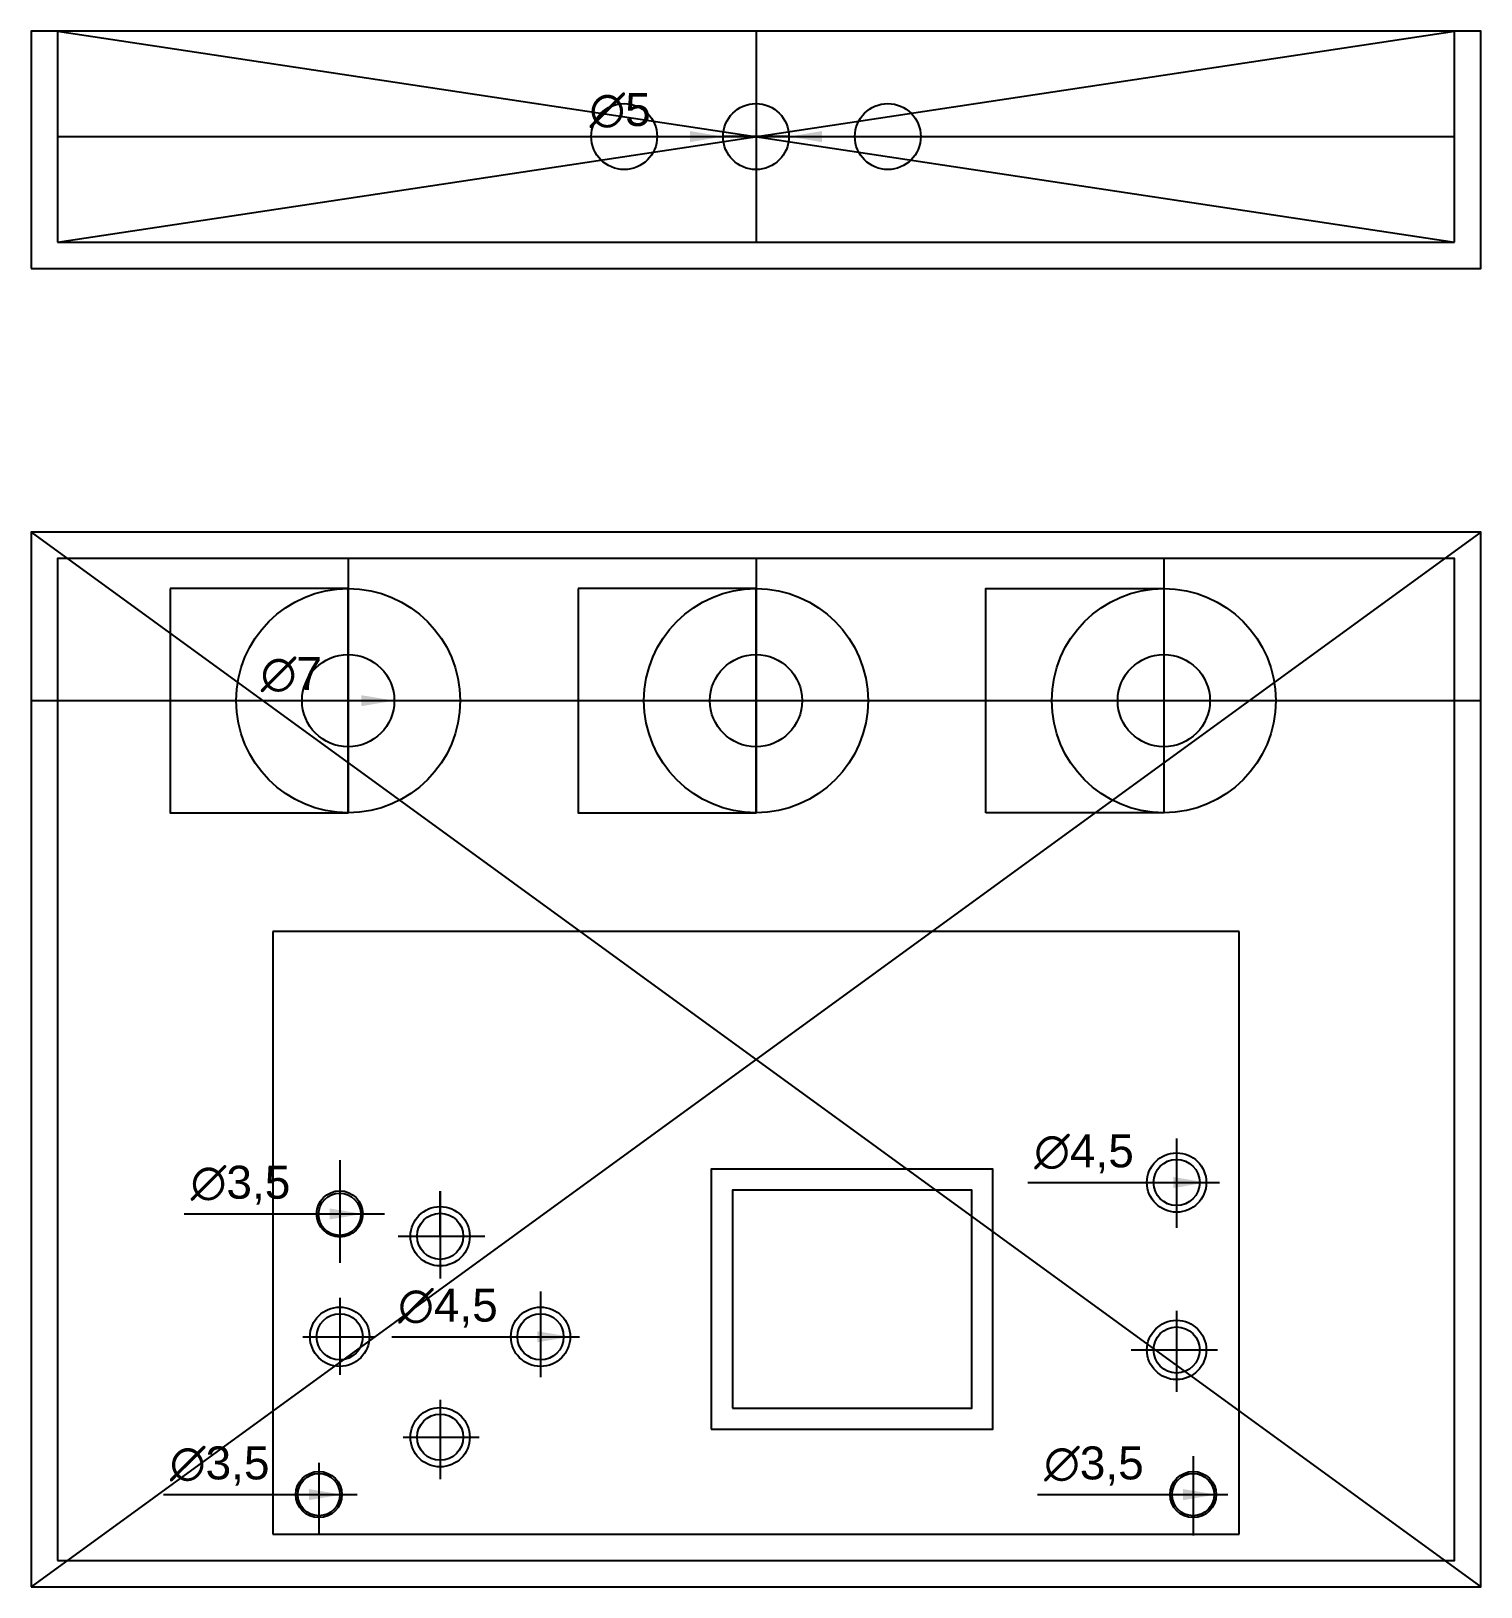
# Model space of a CAD drawing. Header units: millimetres. Extents: x 0 to 110, y 0 to 118.
import ezdxf

# ---------------------------------------------------------------- set-up
doc = ezdxf.new("R2010")
doc.units = ezdxf.units.MM
for name, color, linetype in [('20', 11, 'Continuous'), ('Case', 7, 'Continuous'), ('Guide', 41, 'Continuous'), ('Hole', 7, 'Continuous'), ('Line', 7, 'Continuous'), ('Parts', 131, 'Continuous')]:
    doc.layers.add(name, color=color, linetype=linetype)
doc.styles.get("Standard").update_dxf_attribs({"font": 'arial.ttf'})
doc.dimstyles.new('ISO-25', dxfattribs={"dimtxt": 2.5, "dimasz": 2.5, "dimexe": 1.25, "dimexo": 0.625, "dimtad": 1, "dimtxsty": 'Standard', "dimcen": 2.5, "dimadec": 0, "dimazin": 0, "dimtfac": 1, "dimtmove": 0, "dimatfit": 3, "dimfxl": 1, "dimarcsym": 0})

# ---------------------------------------------------------------- blocks, each defined once
blk = doc.blocks.new('*D10')
at = {"layer": 'Defpoints', "color": 0, "transparency": 16777216}
for p in [(36.4, 18.97), (40.9, 18.97)]:
    blk.add_point(p, dxfattribs=at)
at = {"layer": 'Line', "color": 0, "lineweight": -2, "transparency": 16777216}
blk.add_line((27.36, 18.97), (38.4, 18.97), dxfattribs=at)
at = {"layer": 'Line', "color": 0, "transparency": 16777216}
blk.add_solid([(38.4, 19.39), (38.4, 18.55), (40.9, 18.97)], dxfattribs=at)
at = {"layer": 'Line', "color": 0, "transparency": 16777216, "insert": (31.63, 21.14), "char_height": 2.5, "attachment_point": 5}
blk.add_mtext('∅4,5', dxfattribs=at)
blk = doc.blocks.new('*D11')
at = {"layer": 'Defpoints', "color": 0, "transparency": 16777216}
for p in [(84.66, 30.67), (89.16, 30.67)]:
    blk.add_point(p, dxfattribs=at)
at = {"layer": 'Line', "color": 0, "lineweight": -2, "transparency": 16777216}
blk.add_line((75.62, 30.67), (86.66, 30.67), dxfattribs=at)
at = {"layer": 'Line', "color": 0, "transparency": 16777216}
blk.add_solid([(86.66, 31.09), (86.66, 30.25), (89.16, 30.67)], dxfattribs=at)
at = {"layer": 'Line', "color": 0, "transparency": 16777216, "insert": (79.89, 32.84), "char_height": 2.5, "attachment_point": 5}
blk.add_mtext('∅4,5', dxfattribs=at)
blk = doc.blocks.new('*D12')
at = {"layer": 'Defpoints', "color": 0, "transparency": 16777216}
for p in [(52.5, 110), (57.5, 110), (20.56, 67.22), (27.56, 67.22)]:
    blk.add_point(p, dxfattribs=at)
at = {"layer": 'Hole', "color": 0, "lineweight": -2, "transparency": 16777216}
blk.add_line((16.95, 67.22), (25.06, 67.22), dxfattribs=at)
at = {"layer": 'Hole', "color": 0, "transparency": 16777216}
blk.add_solid([(25.06, 67.63), (25.06, 66.8), (27.56, 67.22)], dxfattribs=at)
at = {"layer": 'Line', "color": 0, "lineweight": -2, "transparency": 16777216}
for p, q in [((41.87, 110), (50, 110)), ((57.5, 110), (52.5, 110)), ((60, 110), (62.5, 110))]:
    blk.add_line(p, q, dxfattribs=at)
at = {"layer": 'Line', "color": 0, "transparency": 16777216}
for points in [[(50, 110.42), (50, 109.58), (52.5, 110)], [(60, 110.42), (60, 109.58), (57.5, 110)]]:
    blk.add_solid(points, dxfattribs=at)
at = {"layer": 'Hole', "color": 0, "transparency": 16777216, "insert": (19.75, 69.19), "char_height": 2.5, "attachment_point": 5}
blk.add_mtext('∅7', dxfattribs=at)
at = {"layer": 'Line', "color": 0, "transparency": 16777216, "insert": (44.69, 111.97), "char_height": 2.5, "attachment_point": 5}
blk.add_mtext('∅5', dxfattribs=at)
blk = doc.blocks.new('*D14')
at = {"layer": 'Defpoints', "color": 0, "transparency": 16777216}
for p in [(86.41, 7), (89.91, 7)]:
    blk.add_point(p, dxfattribs=at)
at = {"layer": 'Hole', "color": 0, "lineweight": -2, "transparency": 16777216}
blk.add_line((76.37, 7), (87.41, 7), dxfattribs=at)
at = {"layer": 'Hole', "color": 0, "transparency": 16777216}
blk.add_solid([(87.41, 7.42), (87.41, 6.58), (89.91, 7)], dxfattribs=at)
at = {"layer": 'Hole', "color": 0, "transparency": 16777216, "insert": (80.64, 9.17), "char_height": 2.5, "attachment_point": 5}
blk.add_mtext('∅3,5', dxfattribs=at)
blk = doc.blocks.new('*D15')
at = {"layer": 'Defpoints', "color": 0, "transparency": 16777216}
for p in [(20.08, 7), (23.58, 7)]:
    blk.add_point(p, dxfattribs=at)
at = {"layer": 'Hole', "color": 0, "lineweight": -2, "transparency": 16777216}
blk.add_line((10.04, 7), (21.08, 7), dxfattribs=at)
at = {"layer": 'Hole', "color": 0, "transparency": 16777216}
blk.add_solid([(21.08, 7.42), (21.08, 6.58), (23.58, 7)], dxfattribs=at)
at = {"layer": 'Hole', "color": 0, "transparency": 16777216, "insert": (14.31, 9.17), "char_height": 2.5, "attachment_point": 5}
blk.add_mtext('∅3,5', dxfattribs=at)
blk = doc.blocks.new('*D16')
at = {"layer": 'Defpoints', "color": 0, "transparency": 16777216}
for p in [(21.66, 28.29), (25.16, 28.29)]:
    blk.add_point(p, dxfattribs=at)
at = {"layer": 'Hole', "color": 0, "lineweight": -2, "transparency": 16777216}
blk.add_line((11.62, 28.29), (22.66, 28.29), dxfattribs=at)
at = {"layer": 'Hole', "color": 0, "transparency": 16777216}
blk.add_solid([(22.66, 28.7), (22.66, 27.87), (25.16, 28.29)], dxfattribs=at)
at = {"layer": 'Hole', "color": 0, "transparency": 16777216, "insert": (15.89, 30.46), "char_height": 2.5, "attachment_point": 5}
blk.add_mtext('∅3,5', dxfattribs=at)

msp = doc.modelspace()

# ---------------------------------------------------------------- linework, layer by layer
at = {"layer": '20'}
for p, q in [((91.665, 49.71), (18.335, 49.71)), ((18.335, 49.71), (18.335, 4)), ((91.665, 4), (91.665, 49.71)), ((18.335, 4), (91.665, 4))]:
    msp.add_line(p, q, dxfattribs=at)
at = {"layer": 'Case'}
for p, q in [((2, 118), (2, 102)), ((108, 102), (108, 118)), ((2, 102), (108, 102))]:
    msp.add_line(p, q, dxfattribs=at)
for points in [[(0, 100), (110, 100), (110, 118), (0, 118)], [(0, 0), (110, 0), (110, 80), (0, 80)], [(2, 2), (108, 2), (108, 78), (2, 78)]]:
    msp.add_lwpolyline(points, close=True, dxfattribs=at)
at = {"layer": 'Guide'}
for p, q in [((2, 118), (108, 102)), ((2, 102), (108, 118)), ((0, 80), (110, 0)), ((110, 80), (0, 0))]:
    msp.add_line(p, q, dxfattribs=at)
at = {"layer": 'Hole'}
for p, q in [((24.058, 78), (24.058, 58.717)), ((55, 78), (55, 58.717)), ((85.942, 78), (85.942, 58.717)), ((86.915, 34.014), (86.915, 27.225)), ((31.035, 26.59), (31.035, 30.014)), ((31.035, 30.014), (31.035, 23.396)), ((83.506, 30.67), (90.179, 30.67)), ((27.844, 26.59), (34.427, 26.59)), ((23.415, 21.922), (23.415, 16.095)), ((38.655, 22.397), (38.655, 15.897)), ((86.915, 20.949), (86.915, 14.798)), ((20.624, 18.97), (26.097, 18.97)), ((35.417, 18.97), (41.604, 18.97)), ((83.466, 17.97), (90.02, 17.97)), ((31.035, 14.185), (31.035, 8.161)), ((28.24, 11.35), (33.991, 11.35)), ((88.165, 9.92), (88.165, 3.889)), ((21.839, 9.42), (21.839, 3.99)), ((18.825, 7), (24.734, 7)), ((85.365, 7), (90.8, 7))]:
    msp.add_line(p, q, dxfattribs=at)
for points in [[(51.609, 11.963), (72.972, 11.963), (72.972, 31.686), (51.609, 31.686)], [(53.209, 13.563), (71.372, 13.563), (71.372, 30.086), (53.209, 30.086)]]:
    msp.add_lwpolyline(points, close=True, dxfattribs=at)
for centre, radius in [((45, 110), 2.5), ((55, 110), 2.5), ((65, 110), 2.5), ((24.058, 67.217), 3.5), ((55, 67.217), 3.5), ((85.942, 67.217), 3.5), ((86.915, 30.67), 2.25), ((86.915, 30.67), 1.75), ((23.415, 28.287), 1.75), ((23.415, 28.258), 1.6), ((31.035, 26.59), 2.25), ((31.035, 26.59), 1.75), ((23.415, 18.97), 2.25), ((23.415, 18.97), 1.75), ((38.655, 18.97), 2.25), ((38.655, 18.97), 1.75), ((86.915, 17.97), 2.25), ((86.915, 17.97), 1.75), ((31.035, 11.35), 2.25), ((31.035, 11.35), 1.75), ((21.835, 7), 1.75), ((21.835, 7), 1.6), ((88.165, 7), 1.75), ((88.165, 7), 1.6)]:
    msp.add_circle(centre, radius, dxfattribs=at)
at = {"layer": 'Line'}
for p, q in [((55, 118), (55, 102)), ((2, 110), (108, 110)), ((0, 67.217), (110, 67.217)), ((23.415, 32.36), (23.415, 24.59)), ((19.996, 28.287), (26.811, 28.287)), ((21.335, 28.287), (25.933, 28.287))]:
    msp.add_line(p, q, dxfattribs=at)
at = {"layer": 'Parts'}
for points in [[(10.558, 75.717), (10.558, 58.717), (24.058, 58.717), (24.058, 75.717)], [(41.5, 75.717), (41.5, 58.717), (55, 58.717), (55, 75.717)], [(72.442, 58.717), (72.442, 75.717), (85.942, 75.717), (85.942, 58.717)]]:
    msp.add_lwpolyline(points, close=True, dxfattribs=at)
for centre in [(24.058, 67.217), (55, 67.217), (85.942, 67.217)]:
    msp.add_circle(centre, 8.5, dxfattribs=at)

# ---------------------------------------------------------------- dimensions: what is measured, and where the dimension line sits
at = {"layer": 'Hole'}
for p1, p2, picture, middle in [((20.558, 67.217), (27.558, 67.217), '*D12', (19.754, 67.217)), ((21.665, 28.287), (25.165, 28.287), '*D16', (15.895, 28.287)), ((20.085, 7), (23.585, 7), '*D15', (14.315, 7)), ((86.415, 7), (89.915, 7), '*D14', (80.645, 7))]:
    dim = msp.add_diameter_dim_2p(p1=p1, p2=p2, dimstyle='ISO-25', dxfattribs=at)
    dim.commit()
    dim.dimension.update_dxf_attribs({"geometry": picture, "text_midpoint": middle, "dimtype": 163})
at = {"layer": 'Line'}
dim = msp.add_diameter_dim_2p(p1=(57.5, 110), p2=(52.5, 110), dimstyle='ISO-25', dxfattribs=at)
dim.commit()
dim.dimension.update_dxf_attribs({"geometry": '*D12', "text_midpoint": (44.686, 111.971)})
for p1, p2, picture, middle in [((84.665, 30.67), (89.165, 30.67), '*D11', (79.895, 30.67)), ((36.405, 18.97), (40.905, 18.97), '*D10', (31.635, 18.97))]:
    dim = msp.add_diameter_dim_2p(p1=p1, p2=p2, dimstyle='ISO-25', dxfattribs=at)
    dim.commit()
    dim.dimension.update_dxf_attribs({"geometry": picture, "text_midpoint": middle, "dimtype": 163})

doc.saveas('drawing.dxf')
